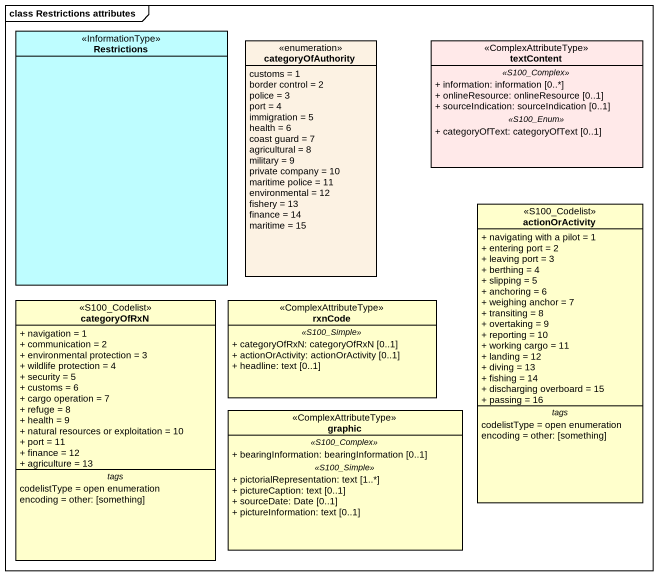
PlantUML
@startuml
mainframe class Restrictions attributes
hide circle
hide empty members
skinparam classAttributeIconSize 0
class Restrictions <<InformationType>> #BEFDFF
enum categoryOfAuthority #FCF2E3 {
  customs = 1
  border control = 2
  police = 3
  port = 4
  immigration = 5
  health = 6
  coast guard = 7
  agricultural = 8
  military = 9
  private company = 10
  maritime police = 11
  environmental = 12
  fishery = 13
  finance = 14
  maritime = 15
}
class textContent <<ComplexAttributeType>> #FFE9E9 {
  .. <<S100_Complex>> ..
  + information: information [0..*]
  + onlineResource: onlineResource [0..1]
  + sourceIndication: sourceIndication [0..1]
  .. <<S100_Enum>> ..
  + categoryOfText: categoryOfText [0..1]
}
class actionOrActivity <<S100_Codelist>> {
  + navigating with a pilot = 1
  + entering port = 2
  + leaving port = 3
  + berthing = 4
  + slipping = 5
  + anchoring = 6
  + weighing anchor = 7
  + transiting = 8
  + overtaking = 9
  + reporting = 10
  + working cargo = 11
  + landing = 12
  + diving = 13
  + fishing = 14
  + discharging overboard = 15
  + passing = 16
  -- tags --
  codelistType = open enumeration
  encoding = other: [something]
}
class categoryOfRxN <<S100_Codelist>> {
  + navigation = 1
  + communication = 2
  + environmental protection = 3
  + wildlife protection = 4
  + security = 5
  + customs = 6
  + cargo operation = 7
  + refuge = 8
  + health = 9
  + natural resources or exploitation = 10
  + port = 11
  + finance = 12
  + agriculture = 13
  -- tags --
  codelistType = open enumeration
  encoding = other: [something]
}
class rxnCode <<ComplexAttributeType>> {
  .. <<S100_Simple>> ..
  + categoryOfRxN: categoryOfRxN [0..1]
  + actionOrActivity: actionOrActivity [0..1]
  + headline: text [0..1]
}
class graphic <<ComplexAttributeType>> {
  .. <<S100_Complex>> ..
  + bearingInformation: bearingInformation [0..1]
  .. <<S100_Simple>> ..
  + pictorialRepresentation: text [1..*]
  + pictureCaption: text [0..1]
  + sourceDate: Date [0..1]
  + pictureInformation: text [0..1]
}
@enduml
